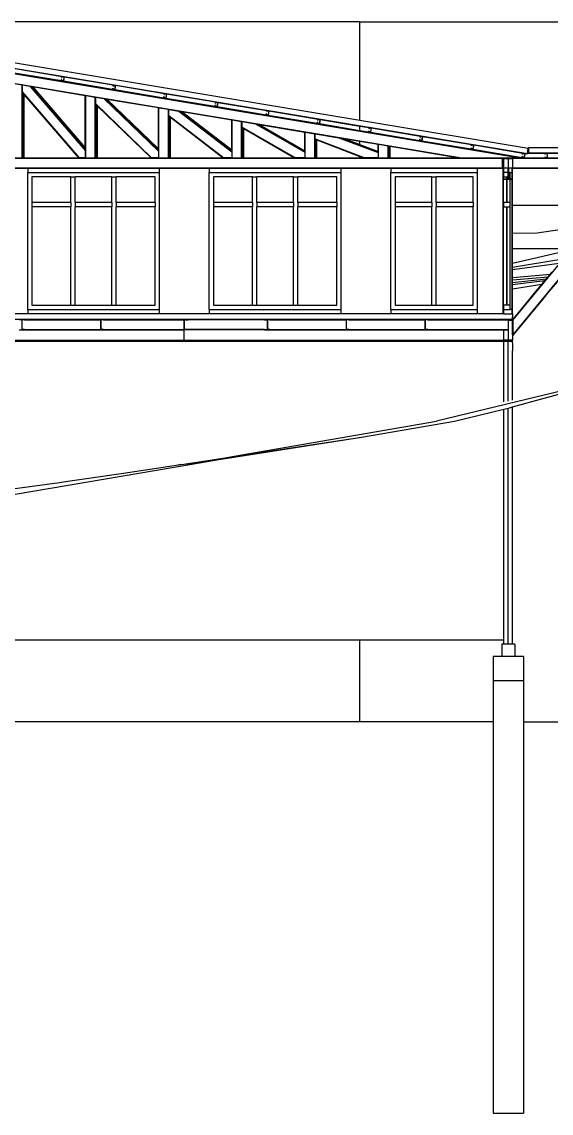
# Model space of a CAD drawing. Extents: x -49.2 to 49.2, y -12.4 to 14.6.
# Drawn here: x 17.34 to 29.58, y -12.42 to 12.83 of the extents above; entities that cross this region are included whole.
import ezdxf

# ---------------------------------------------------------------- set-up
doc = ezdxf.new("R2010")
doc.units = 0
doc.layers.get('0').update_dxf_attribs({"linetype": 'CONTINUOUS'})
doc.layers.add('SECTIONCUTEDGES', color=7, linetype='CONTINUOUS')

msp = doc.modelspace()

# ---------------------------------------------------------------- linework, layer by layer
for p, q in [((25.155, 12.833), (15.867, 12.833)), ((25.155, 10.55), (25.155, 12.833)), ((25.155, 12.833), (31.107, 12.833)), ((12.077, 12.494), (28.913, 9.688)), ((12.079, 12.484), (28.853, 9.688)), ((12.075, 12.261), (27.513, 9.688)), ((17.116, 11.661), (18.251, 11.472)), ((17.133, 11.759), (18.267, 11.57)), ((17.121, 11.41), (17.341, 11.373)), ((17.341, 9.688), (17.341, 11.373)), ((17.351, 11.372), (17.341, 11.373)), ((17.351, 11.203), (17.351, 11.372)), ((17.351, 11.372), (17.521, 11.343)), ((18.3, 11.464), (19.434, 11.275)), ((18.316, 11.562), (19.451, 11.373)), ((19.5, 11.365), (20.634, 11.176)), ((17.351, 11.188), (17.351, 11.203)), ((17.351, 11.203), (18.658, 9.688)), ((17.351, 9.688), (17.351, 11.188)), ((17.351, 11.188), (17.381, 11.153)), ((17.381, 9.688), (17.381, 11.153)), ((17.381, 11.153), (17.391, 11.142)), ((17.391, 9.688), (17.391, 11.142)), ((17.391, 11.142), (18.645, 9.688)), ((17.521, 11.343), (18.804, 9.857)), ((17.521, 11.343), (17.536, 11.341)), ((17.536, 11.341), (18.804, 9.872)), ((17.536, 11.341), (17.568, 11.336)), ((17.568, 11.336), (18.804, 9.903)), ((17.568, 11.336), (17.583, 11.333)), ((17.583, 11.333), (18.804, 11.13)), ((17.583, 11.333), (18.804, 9.918)), ((18.804, 11.13), (18.814, 11.128)), ((18.804, 9.918), (18.804, 11.13)), ((18.814, 9.688), (18.814, 11.128)), ((18.814, 11.128), (19.034, 11.091)), ((19.484, 11.266), (20.618, 11.077)), ((20.684, 11.168), (21.818, 10.979)), ((19.034, 9.688), (19.034, 11.091)), ((19.034, 11.091), (19.044, 11.09)), ((19.044, 10.936), (19.044, 11.09)), ((19.044, 11.09), (19.236, 11.058)), ((19.044, 10.923), (19.044, 10.936)), ((19.044, 10.936), (20.338, 9.688)), ((19.044, 9.688), (19.044, 10.923)), ((19.044, 10.923), (19.074, 10.894)), ((19.074, 9.688), (19.074, 10.894)), ((19.074, 10.894), (19.084, 10.884)), ((19.084, 9.688), (19.084, 10.884)), ((19.084, 10.884), (20.323, 9.688)), ((19.236, 11.058), (20.496, 9.841)), ((19.236, 11.058), (19.253, 11.055)), ((19.253, 11.055), (20.496, 9.855)), ((19.253, 11.055), (19.284, 11.05)), ((19.284, 11.05), (20.496, 9.88)), ((19.284, 11.05), (19.301, 11.047)), ((19.301, 11.047), (20.496, 10.848)), ((19.301, 11.047), (20.496, 9.893)), ((20.667, 11.069), (21.802, 10.88)), ((21.851, 10.872), (22.985, 10.683)), ((21.867, 10.97), (23.002, 10.781)), ((20.496, 10.848), (20.506, 10.846)), ((20.496, 9.893), (20.496, 10.848)), ((20.506, 9.688), (20.506, 10.846)), ((20.506, 10.846), (20.726, 10.809)), ((20.726, 9.688), (20.726, 10.809)), ((20.726, 10.809), (20.736, 10.808)), ((20.736, 10.668), (20.736, 10.808)), ((20.736, 10.808), (20.967, 10.769)), ((20.736, 10.656), (20.736, 10.668)), ((20.736, 10.668), (22.008, 9.688)), ((20.736, 9.688), (20.736, 10.656)), ((20.736, 10.656), (20.766, 10.633)), ((20.766, 9.688), (20.766, 10.633)), ((20.766, 10.633), (20.776, 10.625)), ((20.776, 9.688), (20.776, 10.625)), ((20.776, 10.625), (21.992, 9.688)), ((20.967, 10.769), (22.189, 9.827)), ((20.967, 10.769), (20.987, 10.766)), ((20.987, 10.766), (22.189, 9.84)), ((20.987, 10.766), (21.018, 10.761)), ((21.018, 10.761), (22.189, 9.858)), ((21.018, 10.761), (21.038, 10.757)), ((21.038, 10.757), (22.189, 10.565)), ((21.038, 10.757), (22.189, 9.87)), ((23.035, 10.674), (24.169, 10.485)), ((23.051, 10.773), (24.185, 10.584)), ((22.189, 10.565), (22.199, 10.564)), ((22.189, 9.87), (22.189, 10.565)), ((22.199, 9.688), (22.199, 10.564)), ((22.199, 10.564), (22.419, 10.527)), ((22.419, 9.688), (22.419, 10.527)), ((22.419, 10.527), (22.429, 10.525)), ((22.429, 10.398), (22.429, 10.525)), ((22.429, 10.525), (22.739, 10.474)), ((22.429, 10.387), (22.429, 10.398)), ((22.429, 10.398), (23.661, 9.688)), ((22.429, 9.688), (22.429, 10.387)), ((22.429, 10.387), (22.459, 10.37)), ((22.459, 9.688), (22.459, 10.37)), ((22.459, 10.37), (22.469, 10.364)), ((22.469, 9.688), (22.469, 10.364)), ((22.469, 10.364), (23.641, 9.688)), ((22.739, 10.474), (23.881, 9.815)), ((22.739, 10.474), (22.767, 10.469)), ((22.767, 10.469), (23.881, 9.827)), ((22.767, 10.469), (22.795, 10.464)), ((22.795, 10.464), (23.881, 9.838)), ((22.795, 10.464), (22.823, 10.46)), ((22.823, 10.46), (23.881, 10.283)), ((22.823, 10.46), (23.881, 9.85)), ((24.218, 10.477), (25.155, 10.321)), ((24.235, 10.576), (25.155, 10.422)), ((25.155, 10.321), (25.155, 10.422)), ((25.155, 10.422), (25.369, 10.387)), ((25.418, 10.379), (26.553, 10.189)), ((23.891, 10.282), (23.881, 10.283)), ((23.881, 9.85), (23.881, 10.283)), ((23.891, 9.688), (23.891, 10.282)), ((23.891, 10.282), (24.111, 10.245)), ((24.111, 9.688), (24.111, 10.245)), ((24.111, 10.245), (24.121, 10.243)), ((24.121, 10.125), (24.121, 10.243)), ((24.121, 10.243), (24.668, 10.152)), ((24.121, 10.115), (24.121, 10.125)), ((24.121, 10.125), (25.265, 9.688)), ((24.121, 9.688), (24.121, 10.115)), ((24.121, 10.115), (24.151, 10.103)), ((24.151, 9.688), (24.151, 10.103)), ((24.151, 10.103), (24.161, 10.1)), ((24.668, 10.152), (24.717, 10.144)), ((24.668, 10.152), (25.574, 9.806)), ((24.717, 10.144), (25.574, 9.817)), ((24.717, 10.144), (24.739, 10.14)), ((24.739, 10.14), (25.574, 9.821)), ((24.739, 10.14), (24.788, 10.132)), ((24.788, 10.132), (25.155, 10.071)), ((24.788, 10.132), (25.155, 9.992)), ((25.155, 10.321), (25.353, 10.288)), ((25.402, 10.28), (26.536, 10.091)), ((26.602, 10.181), (27.736, 9.992)), ((18.804, 9.903), (18.804, 9.918)), ((18.804, 9.872), (18.804, 9.903)), ((18.804, 9.872), (18.804, 9.857)), ((18.804, 9.857), (18.804, 9.688)), ((20.496, 9.88), (20.496, 9.893)), ((20.496, 9.855), (20.496, 9.88)), ((20.496, 9.855), (20.496, 9.841)), ((22.189, 9.858), (22.189, 9.87)), ((22.189, 9.84), (22.189, 9.858)), ((23.881, 9.838), (23.881, 9.85)), ((24.161, 9.688), (24.161, 10.1)), ((24.161, 10.1), (25.155, 9.72)), ((25.155, 9.992), (25.155, 10.071)), ((25.155, 10.071), (25.574, 10.001)), ((25.155, 9.992), (25.574, 9.832)), ((25.574, 10.001), (25.584, 10)), ((25.574, 9.832), (25.574, 10.001)), ((25.584, 9.688), (25.584, 10)), ((25.584, 10), (25.804, 9.963)), ((25.804, 9.688), (25.804, 9.963)), ((25.804, 9.963), (25.814, 9.961)), ((25.814, 9.688), (25.814, 9.961)), ((25.814, 9.961), (25.844, 9.956)), ((25.844, 9.688), (25.844, 9.956)), ((25.844, 9.956), (25.854, 9.955)), ((25.854, 9.955), (27.453, 9.688)), ((25.854, 9.688), (25.854, 9.955)), ((26.586, 10.083), (27.72, 9.894)), ((27.769, 9.885), (28.904, 9.696)), ((27.786, 9.984), (28.92, 9.795)), ((29.05, 9.921), (29.05, 9.801)), ((29.05, 9.921), (29.05, 9.801)), ((29.05, 9.921), (29.05, 9.801)), ((13.646, 9.678), (28.446, 9.678)), ((17.121, 9.688), (17.341, 9.688)), ((17.341, 9.688), (17.351, 9.688)), ((17.351, 9.688), (17.381, 9.688)), ((17.381, 9.688), (17.391, 9.688)), ((17.391, 9.688), (18.645, 9.688)), ((18.658, 9.688), (18.645, 9.688)), ((18.804, 9.688), (18.658, 9.688)), ((18.804, 9.688), (18.814, 9.688)), ((18.814, 9.688), (19.034, 9.688)), ((19.034, 9.688), (19.044, 9.688)), ((19.044, 9.688), (19.074, 9.688)), ((19.074, 9.688), (19.084, 9.688)), ((19.084, 9.688), (20.323, 9.688)), ((20.338, 9.688), (20.323, 9.688)), ((20.496, 9.688), (20.338, 9.688)), ((20.496, 9.841), (20.496, 9.688)), ((20.496, 9.688), (20.506, 9.688)), ((20.506, 9.688), (20.726, 9.688)), ((20.726, 9.688), (20.736, 9.688)), ((20.736, 9.688), (20.766, 9.688)), ((20.766, 9.688), (20.776, 9.688)), ((20.776, 9.688), (21.992, 9.688)), ((22.008, 9.688), (21.992, 9.688)), ((22.189, 9.688), (22.008, 9.688)), ((22.189, 9.84), (22.189, 9.827)), ((22.189, 9.827), (22.189, 9.688)), ((22.189, 9.688), (22.199, 9.688)), ((22.199, 9.688), (22.419, 9.688)), ((22.419, 9.688), (22.429, 9.688)), ((22.429, 9.688), (22.459, 9.688)), ((22.459, 9.688), (22.469, 9.688)), ((22.469, 9.688), (23.641, 9.688)), ((23.661, 9.688), (23.641, 9.688)), ((23.881, 9.688), (23.661, 9.688)), ((23.881, 9.827), (23.881, 9.838)), ((23.881, 9.827), (23.881, 9.815)), ((23.881, 9.815), (23.881, 9.688)), ((23.881, 9.688), (23.891, 9.688)), ((23.891, 9.688), (24.111, 9.688)), ((24.111, 9.688), (24.121, 9.688)), ((24.121, 9.688), (24.151, 9.688)), ((24.151, 9.688), (24.161, 9.688)), ((24.161, 9.688), (25.155, 9.688)), ((25.155, 9.688), (25.155, 9.72)), ((25.155, 9.72), (25.238, 9.688)), ((25.155, 9.688), (25.238, 9.688)), ((25.265, 9.688), (25.238, 9.688)), ((25.574, 9.688), (25.265, 9.688)), ((25.574, 9.821), (25.574, 9.832)), ((25.574, 9.817), (25.574, 9.821)), ((25.574, 9.817), (25.574, 9.806)), ((25.574, 9.806), (25.574, 9.688)), ((25.574, 9.688), (25.584, 9.688)), ((25.584, 9.688), (25.804, 9.688)), ((25.804, 9.688), (25.814, 9.688)), ((25.814, 9.688), (25.844, 9.688)), ((25.844, 9.688), (25.854, 9.688)), ((25.854, 9.688), (27.453, 9.688)), ((27.453, 9.688), (27.513, 9.688)), ((27.513, 9.688), (28.446, 9.688)), ((28.446, 9.688), (28.486, 9.688)), ((28.446, 9.688), (28.446, 9.678)), ((28.446, 9.678), (28.486, 9.678)), ((28.446, 9.678), (28.446, 9.458)), ((28.486, 9.458), (28.486, 9.672)), ((28.686, 9.688), (28.853, 9.688)), ((28.686, 9.678), (31.766, 9.678)), ((28.686, 9.672), (28.686, 9.458)), ((28.913, 9.688), (28.853, 9.688)), ((28.853, 9.688), (28.853, 9.688)), ((28.953, 9.688), (28.913, 9.688)), ((28.953, 9.688), (29.436, 9.688)), ((28.969, 9.787), (29.026, 9.777)), ((29.027, 9.783), (29.026, 9.777)), ((29.05, 9.801), (29.05, 9.795)), ((29.05, 9.795), (31.107, 9.795)), ((29.486, 9.688), (30.636, 9.688)), ((15.867, 9.458), (25.155, 9.458)), ((15.867, 9.448), (25.155, 9.448)), ((16.321, 9.444), (17.471, 9.444)), ((17.471, 9.444), (17.471, 9.348)), ((17.471, 9.348), (20.521, 9.348)), ((17.471, 6.174), (17.471, 9.348)), ((20.521, 9.444), (21.671, 9.444)), ((20.521, 9.348), (20.521, 9.444)), ((20.521, 6.174), (20.521, 9.348)), ((21.671, 9.444), (21.671, 9.348)), ((21.671, 6.174), (21.671, 9.348)), ((21.671, 9.348), (24.721, 9.348)), ((24.721, 9.444), (25.871, 9.444)), ((24.721, 9.348), (24.721, 9.444)), ((24.721, 6.174), (24.721, 9.348)), ((25.155, 9.448), (25.155, 9.458)), ((25.155, 9.458), (28.446, 9.458)), ((25.155, 9.448), (28.446, 9.448)), ((25.871, 9.444), (25.871, 9.348)), ((25.871, 6.174), (25.871, 9.348)), ((25.871, 9.348), (27.871, 9.348)), ((27.871, 9.444), (28.466, 9.444)), ((27.871, 9.348), (27.871, 9.444)), ((27.871, 6.174), (27.871, 9.348)), ((28.446, 9.458), (28.446, 9.448)), ((28.446, 9.458), (28.486, 9.458)), ((28.446, 9.448), (28.476, 9.448)), ((28.466, 6.074), (28.466, 9.444)), ((28.466, 9.444), (28.476, 9.444)), ((28.486, 9.458), (28.486, 9.448)), ((28.676, 9.444), (28.686, 9.444)), ((28.676, 9.204), (28.676, 9.348)), ((28.686, 9.458), (28.686, 9.448)), ((28.686, 9.458), (31.766, 9.458)), ((28.686, 9.448), (31.107, 9.448)), ((28.686, 9.444), (28.686, 9.448)), ((28.686, 9.204), (28.686, 9.444)), ((28.689, 5.928), (31.591, 9.448)), ((28.689, 5.582), (31.877, 9.448)), ((17.571, 9.248), (17.571, 8.654)), ((18.471, 9.248), (17.571, 9.248)), ((18.471, 9.248), (18.571, 9.248)), ((18.471, 8.654), (18.471, 9.248)), ((18.571, 8.654), (18.571, 9.248)), ((19.421, 9.248), (18.571, 9.248)), ((19.421, 9.248), (19.521, 9.248)), ((19.421, 8.654), (19.421, 9.248)), ((20.421, 9.248), (19.521, 9.248)), ((19.521, 8.654), (19.521, 9.248)), ((20.421, 8.654), (20.421, 9.248)), ((21.771, 9.248), (21.771, 8.654)), ((22.671, 9.248), (21.771, 9.248)), ((22.671, 9.248), (22.771, 9.248)), ((22.671, 8.654), (22.671, 9.248)), ((22.771, 8.654), (22.771, 9.248)), ((23.621, 9.248), (22.771, 9.248)), ((23.621, 9.248), (23.721, 9.248)), ((23.621, 8.654), (23.621, 9.248)), ((24.621, 9.248), (23.721, 9.248)), ((23.721, 8.654), (23.721, 9.248)), ((24.621, 8.654), (24.621, 9.248)), ((25.971, 9.248), (25.971, 8.654)), ((26.821, 9.248), (25.971, 9.248)), ((26.821, 9.248), (26.921, 9.248)), ((26.821, 8.654), (26.821, 9.248)), ((27.771, 9.248), (26.921, 9.248)), ((26.921, 8.654), (26.921, 9.248)), ((27.771, 8.654), (27.771, 9.248)), ((28.476, 8.654), (28.476, 9.248)), ((28.626, 9.204), (28.626, 9.248)), ((28.626, 8.654), (28.626, 9.188)), ((28.676, 6.174), (28.676, 9.188)), ((28.686, 8.59), (28.686, 9.188)), ((18.471, 8.654), (17.571, 8.654)), ((17.571, 8.654), (17.571, 8.554)), ((18.471, 8.654), (18.471, 8.554)), ((19.421, 8.654), (18.571, 8.654)), ((18.571, 8.654), (18.571, 8.554)), ((19.421, 8.654), (19.421, 8.554)), ((20.421, 8.654), (19.521, 8.654)), ((19.521, 8.654), (19.521, 8.554)), ((20.421, 8.654), (20.421, 8.554)), ((22.671, 8.654), (21.771, 8.654)), ((21.771, 8.654), (21.771, 8.554)), ((22.671, 8.654), (22.671, 8.554)), ((23.621, 8.654), (22.771, 8.654)), ((22.771, 8.654), (22.771, 8.554)), ((23.621, 8.654), (23.621, 8.554)), ((24.621, 8.654), (23.721, 8.654)), ((23.721, 8.654), (23.721, 8.554)), ((24.621, 8.654), (24.621, 8.554)), ((26.821, 8.654), (25.971, 8.654)), ((25.971, 8.654), (25.971, 8.554)), ((26.821, 8.654), (26.821, 8.554)), ((27.771, 8.654), (26.921, 8.654)), ((26.921, 8.654), (26.921, 8.554)), ((27.771, 8.654), (27.771, 8.554)), ((28.686, 8.59), (28.724, 8.59)), ((28.686, 8.585), (28.686, 8.59)), ((28.724, 8.59), (29.514, 8.59)), ((29.514, 8.59), (30.084, 8.59)), ((18.471, 8.554), (17.571, 8.554)), ((17.571, 8.554), (17.571, 6.274)), ((18.471, 6.274), (18.471, 8.554)), ((19.421, 8.554), (18.571, 8.554)), ((18.571, 6.274), (18.571, 8.554)), ((19.421, 6.274), (19.421, 8.554)), ((20.421, 8.554), (19.521, 8.554)), ((19.521, 6.274), (19.521, 8.554)), ((20.421, 6.274), (20.421, 8.554)), ((22.671, 8.554), (21.771, 8.554)), ((21.771, 8.554), (21.771, 6.274)), ((22.671, 6.274), (22.671, 8.554)), ((23.621, 8.554), (22.771, 8.554)), ((22.771, 6.274), (22.771, 8.554)), ((23.621, 6.274), (23.621, 8.554)), ((24.621, 8.554), (23.721, 8.554)), ((23.721, 6.274), (23.721, 8.554)), ((24.621, 6.274), (24.621, 8.554)), ((26.821, 8.554), (25.971, 8.554)), ((25.971, 8.554), (25.971, 6.274)), ((26.821, 6.274), (26.821, 8.554)), ((27.771, 8.554), (26.921, 8.554)), ((26.921, 6.274), (26.921, 8.554)), ((27.771, 6.274), (27.771, 8.554)), ((28.476, 6.274), (28.476, 8.554)), ((28.626, 6.274), (28.626, 8.554)), ((28.686, 8.493), (28.686, 8.585)), ((28.686, 8.436), (28.686, 8.493)), ((28.686, 8.409), (28.686, 8.436)), ((28.686, 8.368), (28.686, 8.409)), ((28.686, 8.261), (28.686, 8.368)), ((28.686, 8.207), (28.686, 8.261)), ((28.686, 8.086), (28.686, 8.207)), ((28.686, 8.062), (28.686, 8.086)), ((28.686, 7.933), (28.686, 8.062)), ((29.255, 7.943), (28.686, 7.933)), ((28.686, 7.811), (28.686, 7.933)), ((29.826, 8.026), (29.255, 7.943)), ((28.686, 7.788), (28.686, 7.811)), ((28.686, 7.77), (28.686, 7.788)), ((28.686, 7.59), (28.686, 7.77)), ((28.686, 7.59), (29.394, 7.59)), ((28.686, 7.251), (28.686, 7.59)), ((29.394, 7.59), (30.046, 7.59)), ((28.686, 7.251), (30.019, 7.557)), ((28.686, 7.157), (29.847, 7.348)), ((28.686, 7.157), (28.686, 7.251)), ((29.761, 7.243), (28.686, 7.097)), ((28.686, 7.097), (28.686, 7.157)), ((28.686, 7.081), (28.686, 7.097)), ((28.686, 7.01), (28.686, 7.081)), ((28.686, 6.997), (28.686, 7.01)), ((28.686, 6.919), (29.559, 6.998)), ((28.686, 6.944), (28.686, 6.997)), ((28.686, 6.919), (28.686, 6.944)), ((28.686, 6.863), (29.505, 6.933)), ((28.686, 6.862), (29.504, 6.932)), ((28.686, 6.891), (28.686, 6.919)), ((28.686, 6.863), (28.686, 6.891)), ((29.458, 6.876), (28.686, 6.796)), ((28.686, 6.862), (28.686, 6.863)), ((28.686, 6.796), (28.686, 6.862)), ((28.686, 6.755), (29.433, 6.845)), ((29.359, 6.756), (29.433, 6.845)), ((29.433, 6.845), (29.458, 6.876)), ((29.458, 6.876), (29.504, 6.932)), ((29.504, 6.932), (29.505, 6.933)), ((29.505, 6.933), (29.537, 6.972)), ((29.537, 6.972), (29.559, 6.998)), ((29.559, 6.998), (29.595, 7.042)), ((28.686, 6.755), (28.686, 6.796)), ((29.359, 6.756), (28.686, 6.645)), ((28.686, 6.645), (28.686, 6.755)), ((28.686, 6.59), (28.686, 6.645)), ((28.686, 6.074), (28.686, 6.59)), ((28.788, 6.063), (29.222, 6.59)), ((29.222, 6.59), (29.359, 6.756)), ((29.385, 6.41), (29.533, 6.59)), ((29.533, 6.59), (29.72, 6.816)), ((28.709, 5.59), (29.385, 6.41)), ((17.471, 6.174), (20.521, 6.174)), ((17.471, 6.174), (17.471, 6.074)), ((17.571, 6.274), (18.471, 6.274)), ((18.471, 6.274), (18.571, 6.274)), ((18.571, 6.274), (19.421, 6.274)), ((19.421, 6.274), (19.521, 6.274)), ((19.521, 6.274), (20.421, 6.274)), ((20.521, 6.074), (20.521, 6.174)), ((21.671, 6.174), (24.721, 6.174)), ((21.671, 6.174), (21.671, 6.074)), ((21.771, 6.274), (22.671, 6.274)), ((22.671, 6.274), (22.771, 6.274)), ((22.771, 6.274), (23.621, 6.274)), ((23.621, 6.274), (23.721, 6.274)), ((23.721, 6.274), (24.621, 6.274)), ((24.721, 6.074), (24.721, 6.174)), ((25.871, 6.174), (27.871, 6.174)), ((25.871, 6.174), (25.871, 6.074)), ((25.971, 6.274), (26.821, 6.274)), ((26.821, 6.274), (26.921, 6.274)), ((26.921, 6.274), (27.771, 6.274)), ((27.871, 6.074), (27.871, 6.174)), ((28.689, 5.943), (28.788, 6.063)), ((17.396, 5.948), (19.101, 5.948)), ((17.396, 5.938), (19.101, 5.938)), ((19.221, 5.948), (20.986, 5.948)), ((19.221, 5.938), (20.986, 5.938)), ((22.951, 5.948), (21.186, 5.948)), ((22.951, 5.938), (21.186, 5.938)), ((23.071, 5.948), (24.776, 5.948)), ((23.071, 5.938), (24.776, 5.938)), ((24.896, 5.948), (26.601, 5.948)), ((24.896, 5.938), (26.601, 5.938)), ((26.721, 5.948), (28.486, 5.948)), ((26.721, 5.938), (28.486, 5.938)), ((28.686, 5.954), (28.686, 5.948)), ((28.686, 5.59), (28.686, 5.932)), ((28.689, 5.943), (28.689, 5.928)), ((28.689, 5.928), (28.689, 5.59)), ((17.396, 5.718), (19.101, 5.718)), ((17.396, 5.708), (19.101, 5.708)), ((19.221, 5.718), (21.081, 5.718)), ((19.221, 5.708), (21.081, 5.708)), ((22.951, 5.718), (21.091, 5.718)), ((22.951, 5.708), (21.091, 5.708)), ((23.071, 5.718), (24.776, 5.718)), ((23.071, 5.708), (24.776, 5.708)), ((24.896, 5.718), (26.601, 5.718)), ((24.896, 5.708), (26.601, 5.708)), ((26.721, 5.718), (28.581, 5.718)), ((26.721, 5.708), (28.486, 5.708)), ((28.486, 5.464), (28.486, 5.708)), ((28.486, 5.708), (28.581, 5.708)), ((28.686, 5.59), (28.686, 5.464)), ((28.689, 5.59), (28.689, 5.582)), ((28.689, 5.566), (28.709, 5.59)), ((28.689, 5.582), (28.689, 5.566)), ((13.686, 5.464), (20.986, 5.464)), ((13.686, 5.448), (20.986, 5.448)), ((21.186, 5.464), (28.486, 5.464)), ((21.186, 5.448), (28.486, 5.448)), ((28.486, 5.332), (28.486, 5.448)), ((28.486, 5.081), (28.486, 5.332)), ((28.586, 4.06), (28.586, 5.448)), ((28.686, 5.403), (28.686, 5.448)), ((28.686, 5.403), (28.686, 5.222)), ((28.486, 4.59), (28.486, 5.081)), ((28.686, 4.59), (28.686, 5.222)), ((28.486, 4.495), (28.486, 4.59)), ((28.686, 4.527), (28.686, 4.59)), ((30.745, 4.517), (26.924, 3.59)), ((28.486, 4.48), (28.486, 4.495)), ((28.486, 4.308), (28.486, 4.48)), ((28.486, 4.28), (28.486, 4.308)), ((28.686, 4.517), (28.686, 4.527)), ((28.686, 4.338), (28.686, 4.517)), ((28.686, 4.313), (28.686, 4.338)), ((28.686, 4.271), (28.686, 4.313)), ((28.486, 4.24), (28.486, 4.28)), ((28.486, 4.192), (28.486, 4.24)), ((28.486, 4.165), (28.486, 4.192)), ((28.486, 4.119), (28.486, 4.165)), ((28.486, 4.113), (28.486, 4.119)), ((28.486, 4.041), (28.486, 4.113)), ((28.686, 4.227), (28.686, 4.271)), ((28.686, 4.199), (28.686, 4.227)), ((28.686, 4.156), (28.686, 4.199)), ((28.686, 4.15), (28.686, 4.156)), ((28.686, 4.081), (28.686, 4.15)), ((28.686, 4.08), (28.686, 4.081)), ((28.486, -1.476), (28.486, 3.871)), ((28.586, -1.567), (28.586, 3.896)), ((28.686, -1.567), (28.686, 3.923)), ((22.245, 2.78), (26.924, 3.59)), ((22.235, 2.761), (25.192, 3.226)), ((22.035, 2.744), (22.245, 2.78)), ((21.264, 2.59), (15.996, 1.697)), ((20.956, 2.58), (21.014, 2.59)), ((21.014, 2.59), (20.958, 2.58)), ((21.144, 2.59), (22.235, 2.761)), ((22.235, 2.761), (21.264, 2.59)), ((25.155, -1.476), (15.867, -1.476)), ((25.155, -3.367), (25.155, -1.476)), ((28.486, -1.476), (25.155, -1.476)), ((28.486, -1.567), (28.486, -1.476)), ((28.486, -1.567), (28.436, -1.567)), ((28.436, -1.567), (28.436, -1.848)), ((28.586, -1.567), (28.486, -1.567)), ((28.686, -1.567), (28.586, -1.567)), ((28.736, -1.567), (28.686, -1.567)), ((28.736, -1.567), (28.736, -1.848)), ((28.436, -1.848), (28.236, -1.848)), ((28.236, -1.848), (28.236, -2.418)), ((28.736, -1.848), (28.436, -1.848)), ((28.936, -1.848), (28.736, -1.848)), ((28.936, -1.848), (28.936, -2.418)), ((28.936, -2.418), (28.236, -2.418)), ((28.236, -2.418), (28.236, -3.367)), ((28.936, -2.418), (28.936, -3.367)), ((25.155, -3.367), (15.867, -3.367)), ((28.236, -3.367), (25.155, -3.367)), ((28.236, -3.367), (28.236, -12.418)), ((28.936, -3.367), (28.936, -12.418)), ((28.936, -3.367), (31.107, -3.367)), ((28.236, -12.418), (28.936, -12.418))]:
    msp.add_line(p, q)
at = {"layer": 'SECTIONCUTEDGES'}
for p, q in [((11.97, 12.626), (29.027, 9.783)), ((25.155, 10.55), (15.867, 12.098)), ((18.251, 11.472), (18.255, 11.496)), ((18.3, 11.464), (18.251, 11.472)), ((18.26, 11.496), (18.255, 11.496)), ((18.256, 11.476), (18.26, 11.496)), ((18.296, 11.469), (18.256, 11.476)), ((18.263, 11.546), (18.267, 11.57)), ((18.263, 11.546), (18.268, 11.545)), ((18.267, 11.57), (18.316, 11.562)), ((18.268, 11.545), (18.271, 11.565)), ((18.271, 11.565), (18.311, 11.558)), ((18.311, 11.558), (18.296, 11.469)), ((18.316, 11.562), (18.3, 11.464)), ((19.447, 11.348), (19.451, 11.373)), ((19.451, 11.373), (19.5, 11.365)), ((19.452, 11.348), (19.455, 11.367)), ((19.455, 11.367), (19.494, 11.361)), ((19.5, 11.365), (19.484, 11.266)), ((19.434, 11.275), (19.438, 11.299)), ((19.484, 11.266), (19.434, 11.275)), ((19.443, 11.298), (19.438, 11.299)), ((19.44, 11.279), (19.443, 11.298)), ((19.479, 11.272), (19.44, 11.279)), ((19.447, 11.348), (19.452, 11.348)), ((19.494, 11.361), (19.479, 11.272)), ((20.63, 11.151), (20.634, 11.176)), ((20.63, 11.151), (20.635, 11.15)), ((20.634, 11.176), (20.684, 11.168)), ((20.635, 11.15), (20.638, 11.17)), ((20.638, 11.17), (20.678, 11.164)), ((20.678, 11.164), (20.663, 11.075)), ((20.684, 11.168), (20.667, 11.069)), ((20.618, 11.077), (20.622, 11.102)), ((20.667, 11.069), (20.618, 11.077)), ((20.627, 11.101), (20.622, 11.102)), ((20.624, 11.081), (20.627, 11.101)), ((20.663, 11.075), (20.624, 11.081)), ((21.802, 10.88), (21.806, 10.905)), ((21.851, 10.872), (21.802, 10.88)), ((21.811, 10.904), (21.806, 10.905)), ((21.807, 10.884), (21.811, 10.904)), ((21.847, 10.877), (21.807, 10.884)), ((21.814, 10.954), (21.818, 10.979)), ((21.814, 10.954), (21.819, 10.953)), ((21.818, 10.979), (21.867, 10.97)), ((21.819, 10.953), (21.822, 10.973)), ((21.822, 10.973), (21.862, 10.966)), ((21.862, 10.966), (21.847, 10.877)), ((21.867, 10.97), (21.851, 10.872)), ((22.985, 10.683), (22.989, 10.707)), ((23.035, 10.674), (22.985, 10.683)), ((22.994, 10.707), (22.989, 10.707)), ((22.991, 10.687), (22.994, 10.707)), ((23.03, 10.68), (22.991, 10.687)), ((22.998, 10.757), (23.002, 10.781)), ((22.998, 10.757), (23.003, 10.756)), ((23.002, 10.781), (23.051, 10.773)), ((23.003, 10.756), (23.006, 10.776)), ((23.006, 10.776), (23.045, 10.769)), ((23.045, 10.769), (23.03, 10.68)), ((23.051, 10.773), (23.035, 10.674)), ((24.169, 10.485), (24.173, 10.51)), ((24.218, 10.477), (24.169, 10.485)), ((24.178, 10.509), (24.173, 10.51)), ((24.175, 10.49), (24.178, 10.509)), ((24.214, 10.483), (24.175, 10.49)), ((24.181, 10.559), (24.185, 10.584)), ((24.181, 10.559), (24.186, 10.559)), ((24.185, 10.584), (24.235, 10.576)), ((24.186, 10.559), (24.189, 10.578)), ((24.189, 10.578), (24.229, 10.572)), ((24.229, 10.572), (24.214, 10.483)), ((24.235, 10.576), (24.218, 10.477)), ((29.047, 9.901), (25.155, 10.55)), ((25.365, 10.362), (25.369, 10.387)), ((25.365, 10.362), (25.37, 10.361)), ((25.369, 10.387), (25.418, 10.379)), ((25.37, 10.361), (25.373, 10.381)), ((25.373, 10.381), (25.413, 10.374)), ((25.413, 10.374), (25.398, 10.286)), ((25.418, 10.379), (25.402, 10.28)), ((25.353, 10.288), (25.357, 10.313)), ((25.402, 10.28), (25.353, 10.288)), ((25.362, 10.312), (25.357, 10.313)), ((25.358, 10.292), (25.362, 10.312)), ((25.398, 10.286), (25.358, 10.292)), ((26.536, 10.091), (26.54, 10.115)), ((26.545, 10.115), (26.54, 10.115)), ((26.542, 10.095), (26.545, 10.115)), ((26.549, 10.165), (26.553, 10.189)), ((26.549, 10.165), (26.554, 10.164)), ((26.553, 10.189), (26.602, 10.181)), ((26.554, 10.164), (26.557, 10.184)), ((26.557, 10.184), (26.596, 10.177)), ((26.596, 10.177), (26.581, 10.088)), ((26.602, 10.181), (26.586, 10.083)), ((26.586, 10.083), (26.536, 10.091)), ((26.581, 10.088), (26.542, 10.095)), ((27.72, 9.894), (27.724, 9.918)), ((27.769, 9.885), (27.72, 9.894)), ((27.729, 9.917), (27.724, 9.918)), ((27.726, 9.898), (27.729, 9.917)), ((27.765, 9.891), (27.726, 9.898)), ((27.732, 9.968), (27.736, 9.992)), ((27.732, 9.968), (27.737, 9.967)), ((27.736, 9.992), (27.786, 9.984)), ((27.737, 9.967), (27.741, 9.986)), ((27.741, 9.986), (27.78, 9.98)), ((27.78, 9.98), (27.765, 9.891)), ((27.786, 9.984), (27.769, 9.885)), ((29.027, 9.783), (29.047, 9.901)), ((31.107, 9.921), (29.05, 9.921)), ((29.05, 9.921), (29.05, 9.801)), ((28.486, 9.688), (28.486, 9.678)), ((28.486, 9.688), (28.686, 9.688)), ((28.486, 9.678), (28.486, 9.672)), ((28.486, 9.672), (28.581, 9.672)), ((28.581, 9.672), (28.581, 9.448)), ((28.591, 9.448), (28.591, 9.672)), ((28.591, 9.672), (28.686, 9.672)), ((28.686, 9.688), (28.686, 9.678)), ((28.686, 9.678), (28.686, 9.672)), ((28.904, 9.696), (28.908, 9.721)), ((28.953, 9.688), (28.904, 9.696)), ((28.913, 9.72), (28.908, 9.721)), ((28.909, 9.7), (28.913, 9.72)), ((28.949, 9.694), (28.909, 9.7)), ((28.916, 9.77), (28.92, 9.795)), ((28.916, 9.77), (28.921, 9.769)), ((28.92, 9.795), (28.969, 9.787)), ((28.921, 9.769), (28.924, 9.789)), ((28.924, 9.789), (28.964, 9.783)), ((28.964, 9.783), (28.949, 9.694)), ((28.969, 9.787), (28.953, 9.688)), ((29.05, 9.801), (31.886, 9.801)), ((29.436, 9.763), (29.436, 9.788)), ((29.436, 9.788), (29.486, 9.788)), ((29.436, 9.763), (29.441, 9.763)), ((29.441, 9.713), (29.436, 9.713)), ((29.436, 9.688), (29.436, 9.713)), ((29.486, 9.688), (29.436, 9.688)), ((29.441, 9.763), (29.441, 9.783)), ((29.441, 9.783), (29.481, 9.783)), ((29.441, 9.693), (29.441, 9.713)), ((29.481, 9.693), (29.441, 9.693)), ((29.481, 9.783), (29.481, 9.693)), ((29.486, 9.788), (29.486, 9.688)), ((28.486, 9.448), (28.476, 9.448)), ((28.476, 9.448), (28.476, 9.444)), ((28.476, 9.444), (28.476, 9.348)), ((28.476, 9.348), (28.476, 9.248)), ((28.581, 9.348), (28.476, 9.348)), ((28.581, 9.448), (28.486, 9.448)), ((28.591, 9.448), (28.581, 9.448)), ((28.581, 9.348), (28.581, 9.448)), ((28.591, 9.348), (28.581, 9.348)), ((28.581, 9.248), (28.581, 9.348)), ((28.676, 9.448), (28.591, 9.448)), ((28.591, 9.448), (28.591, 9.348)), ((28.626, 9.348), (28.591, 9.348)), ((28.591, 9.348), (28.591, 9.248)), ((28.626, 9.348), (28.676, 9.348)), ((28.626, 9.248), (28.626, 9.348)), ((28.676, 9.444), (28.676, 9.448)), ((28.676, 9.348), (28.676, 9.444)), ((28.476, 9.248), (28.551, 9.248)), ((28.486, 9.188), (28.486, 9.204)), ((28.486, 9.204), (28.551, 9.204)), ((28.551, 9.188), (28.486, 9.188)), ((28.551, 9.248), (28.581, 9.248)), ((28.551, 9.204), (28.551, 9.248)), ((28.551, 9.248), (28.551, 9.248)), ((28.551, 9.248), (28.551, 9.204)), ((28.551, 9.204), (28.551, 9.188)), ((28.551, 9.188), (28.551, 9.204)), ((28.551, 9.204), (28.551, 9.204)), ((28.551, 9.204), (28.581, 9.204)), ((28.551, 8.654), (28.551, 9.188)), ((28.551, 9.188), (28.551, 8.654)), ((28.626, 9.188), (28.551, 9.188)), ((28.551, 9.188), (28.551, 9.188)), ((28.581, 9.204), (28.581, 9.248)), ((28.581, 9.248), (28.591, 9.248)), ((28.591, 9.248), (28.626, 9.248)), ((28.591, 9.248), (28.591, 9.204)), ((28.591, 9.204), (28.626, 9.204)), ((28.626, 9.204), (28.676, 9.204)), ((28.676, 9.188), (28.626, 9.188)), ((28.676, 9.204), (28.686, 9.204)), ((28.686, 9.188), (28.676, 9.188)), ((28.686, 9.188), (28.686, 9.204)), ((28.476, 8.654), (28.476, 8.554)), ((28.551, 8.654), (28.476, 8.654)), ((28.626, 8.654), (28.551, 8.654)), ((28.626, 8.554), (28.626, 8.654)), ((28.476, 8.554), (28.551, 8.554)), ((28.551, 8.554), (28.626, 8.554)), ((28.551, 6.274), (28.551, 8.554)), ((28.551, 8.554), (28.551, 6.274)), ((28.551, 8.554), (28.551, 8.554)), ((17.471, 6.074), (16.321, 6.074)), ((20.521, 6.074), (17.471, 6.074)), ((21.671, 6.074), (20.521, 6.074)), ((24.721, 6.074), (21.671, 6.074)), ((25.871, 6.074), (24.721, 6.074)), ((27.871, 6.074), (25.871, 6.074)), ((28.466, 6.074), (27.871, 6.074)), ((28.476, 6.074), (28.466, 6.074)), ((28.476, 6.274), (28.476, 6.174)), ((28.551, 6.274), (28.476, 6.274)), ((28.476, 6.174), (28.626, 6.174)), ((28.476, 6.174), (28.476, 6.074)), ((28.476, 6.074), (28.676, 6.074)), ((28.626, 6.274), (28.551, 6.274)), ((28.626, 6.174), (28.626, 6.274)), ((28.676, 6.174), (28.626, 6.174)), ((28.676, 6.074), (28.676, 6.174)), ((28.686, 6.074), (28.676, 6.074)), ((28.686, 6.074), (28.686, 6.004)), ((13.486, 5.954), (28.686, 5.954)), ((17.276, 5.948), (17.396, 5.948)), ((17.339, 5.938), (17.333, 5.938)), ((17.339, 5.938), (17.339, 5.718)), ((17.396, 5.938), (17.339, 5.938)), ((17.396, 5.948), (17.396, 5.938)), ((19.101, 5.948), (19.101, 5.938)), ((19.101, 5.948), (19.221, 5.948)), ((19.101, 5.938), (19.158, 5.938)), ((19.158, 5.938), (19.158, 5.718)), ((19.164, 5.938), (19.158, 5.938)), ((19.164, 5.938), (19.164, 5.718)), ((19.221, 5.938), (19.164, 5.938)), ((19.221, 5.948), (19.221, 5.938)), ((20.986, 5.948), (20.986, 5.938)), ((20.986, 5.948), (21.186, 5.948)), ((20.986, 5.932), (20.986, 5.938)), ((21.081, 5.932), (20.986, 5.932)), ((21.081, 5.932), (21.081, 5.718)), ((21.186, 5.932), (21.091, 5.932)), ((21.091, 5.932), (21.091, 5.718)), ((21.186, 5.948), (21.186, 5.938)), ((21.186, 5.938), (21.186, 5.932)), ((22.951, 5.948), (22.951, 5.938)), ((22.951, 5.948), (23.071, 5.948)), ((22.951, 5.938), (23.008, 5.938)), ((23.008, 5.938), (23.008, 5.718)), ((23.014, 5.938), (23.008, 5.938)), ((23.014, 5.938), (23.014, 5.718)), ((23.071, 5.938), (23.014, 5.938)), ((23.071, 5.948), (23.071, 5.938)), ((24.776, 5.948), (24.776, 5.938)), ((24.776, 5.948), (24.896, 5.948)), ((24.776, 5.938), (24.833, 5.938)), ((24.833, 5.938), (24.833, 5.718)), ((24.839, 5.938), (24.833, 5.938)), ((24.839, 5.938), (24.839, 5.718)), ((24.896, 5.938), (24.839, 5.938)), ((24.896, 5.948), (24.896, 5.938)), ((26.601, 5.948), (26.601, 5.938)), ((26.601, 5.948), (26.721, 5.948)), ((26.601, 5.938), (26.658, 5.938)), ((26.658, 5.938), (26.658, 5.718)), ((26.664, 5.938), (26.658, 5.938)), ((26.664, 5.938), (26.664, 5.718)), ((26.721, 5.938), (26.664, 5.938)), ((26.721, 5.948), (26.721, 5.938)), ((28.486, 5.948), (28.486, 5.938)), ((28.486, 5.948), (28.686, 5.948)), ((28.486, 5.932), (28.486, 5.938)), ((28.581, 5.932), (28.486, 5.932)), ((28.581, 5.932), (28.581, 5.718)), ((28.591, 5.464), (28.591, 5.932)), ((28.591, 5.932), (28.686, 5.932)), ((28.686, 5.954), (28.686, 6.004)), ((28.686, 5.932), (28.686, 5.948)), ((17.276, 5.708), (17.396, 5.708)), ((17.396, 5.718), (17.339, 5.718)), ((17.396, 5.718), (17.396, 5.708)), ((19.101, 5.718), (19.101, 5.708)), ((19.101, 5.718), (19.158, 5.718)), ((19.101, 5.708), (19.221, 5.708)), ((19.221, 5.718), (19.164, 5.718)), ((19.221, 5.718), (19.221, 5.708)), ((21.081, 5.718), (21.081, 5.708)), ((21.081, 5.708), (21.081, 5.464)), ((21.091, 5.718), (21.091, 5.708)), ((21.091, 5.464), (21.091, 5.708)), ((22.951, 5.718), (22.951, 5.708)), ((22.951, 5.718), (23.008, 5.718)), ((22.951, 5.708), (23.071, 5.708)), ((23.071, 5.718), (23.014, 5.718)), ((23.071, 5.718), (23.071, 5.708)), ((24.776, 5.718), (24.776, 5.708)), ((24.776, 5.718), (24.833, 5.718)), ((24.776, 5.708), (24.896, 5.708)), ((24.896, 5.718), (24.839, 5.718)), ((24.896, 5.718), (24.896, 5.708)), ((26.601, 5.718), (26.601, 5.708)), ((26.601, 5.718), (26.658, 5.718)), ((26.601, 5.708), (26.721, 5.708)), ((26.721, 5.718), (26.664, 5.718)), ((26.721, 5.718), (26.721, 5.708)), ((28.581, 5.718), (28.581, 5.708)), ((28.581, 5.708), (28.581, 5.464)), ((20.986, 5.464), (20.986, 5.448)), ((20.986, 5.464), (21.081, 5.464)), ((20.986, 5.448), (21.186, 5.448)), ((21.091, 5.464), (21.186, 5.464)), ((21.186, 5.464), (21.186, 5.448)), ((28.581, 5.464), (28.486, 5.464)), ((28.486, 5.464), (28.486, 5.448)), ((28.486, 5.448), (28.586, 5.448)), ((28.586, 5.448), (28.686, 5.448)), ((28.686, 5.464), (28.591, 5.464)), ((28.686, 5.448), (28.686, 5.464)), ((28.686, 3.923), (31.1, 4.59)), ((27.338, 3.59), (28.486, 3.871)), ((28.486, 3.871), (28.586, 3.896)), ((28.586, 3.896), (28.589, 3.896)), ((28.589, 3.896), (28.686, 3.923)), ((25.192, 3.226), (27.338, 3.59)), ((22.035, 2.744), (25.192, 3.226)), ((19.687, 2.394), (20.956, 2.58)), ((20.956, 2.58), (20.958, 2.58)), ((20.958, 2.58), (21.026, 2.59)), ((21.026, 2.59), (22.035, 2.744)), ((18.344, 2.197), (19.687, 2.394)), ((16.824, 1.987), (18.205, 2.178)), ((18.205, 2.178), (18.344, 2.197))]:
    msp.add_line(p, q, dxfattribs=at)

doc.saveas('drawing.dxf')
